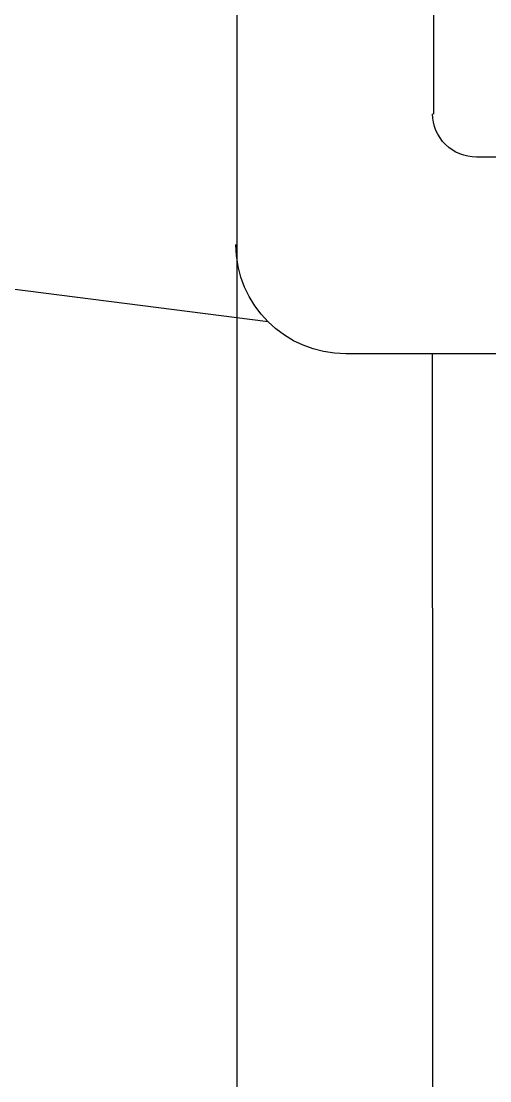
# Model space of a CAD drawing. Header units: millimetres. Extents: x 2788 to 2954, y 1337 to 1391.
# Drawn here: x 2902.448 to 2902.877, y 1352.448 to 1353.417 of the extents above; entities that cross this region are included whole.
import ezdxf

# ---------------------------------------------------------------- set-up
doc = ezdxf.new("R2010")
doc.units = ezdxf.units.MM
doc.layers.add('PDF_0', color=7, linetype='Continuous')

msp = doc.modelspace()

# ---------------------------------------------------------------- linework, layer by layer
at = {"layer": 'PDF_0', "lineweight": 25}
for points in [[(2902.82561, 1353.33185), (2902.82455, 1354.7162)], [(2902.64569, 1354.71197), (2902.64569, 1349.05074)], [(2902.25091, 1353.19638), (2902.67426, 1353.1424)], [(2902.82561, 1351.25215), (2902.82455, 1353.11277)]]:
    msp.add_lwpolyline(points, dxfattribs=at)
for points in [[(2902.95155, 1353.29269), (2902.88488, 1353.29269), (2902.86477, 1353.29269, -0.414214), (2902.82455, 1353.33238)], [(2902.95155, 1353.11277), (2902.88488, 1353.11277), (2902.74517, 1353.11277, -0.414213), (2902.64463, 1353.21278)]]:
    msp.add_lwpolyline(points, format="xyb", dxfattribs=at)

doc.saveas('drawing.dxf')
